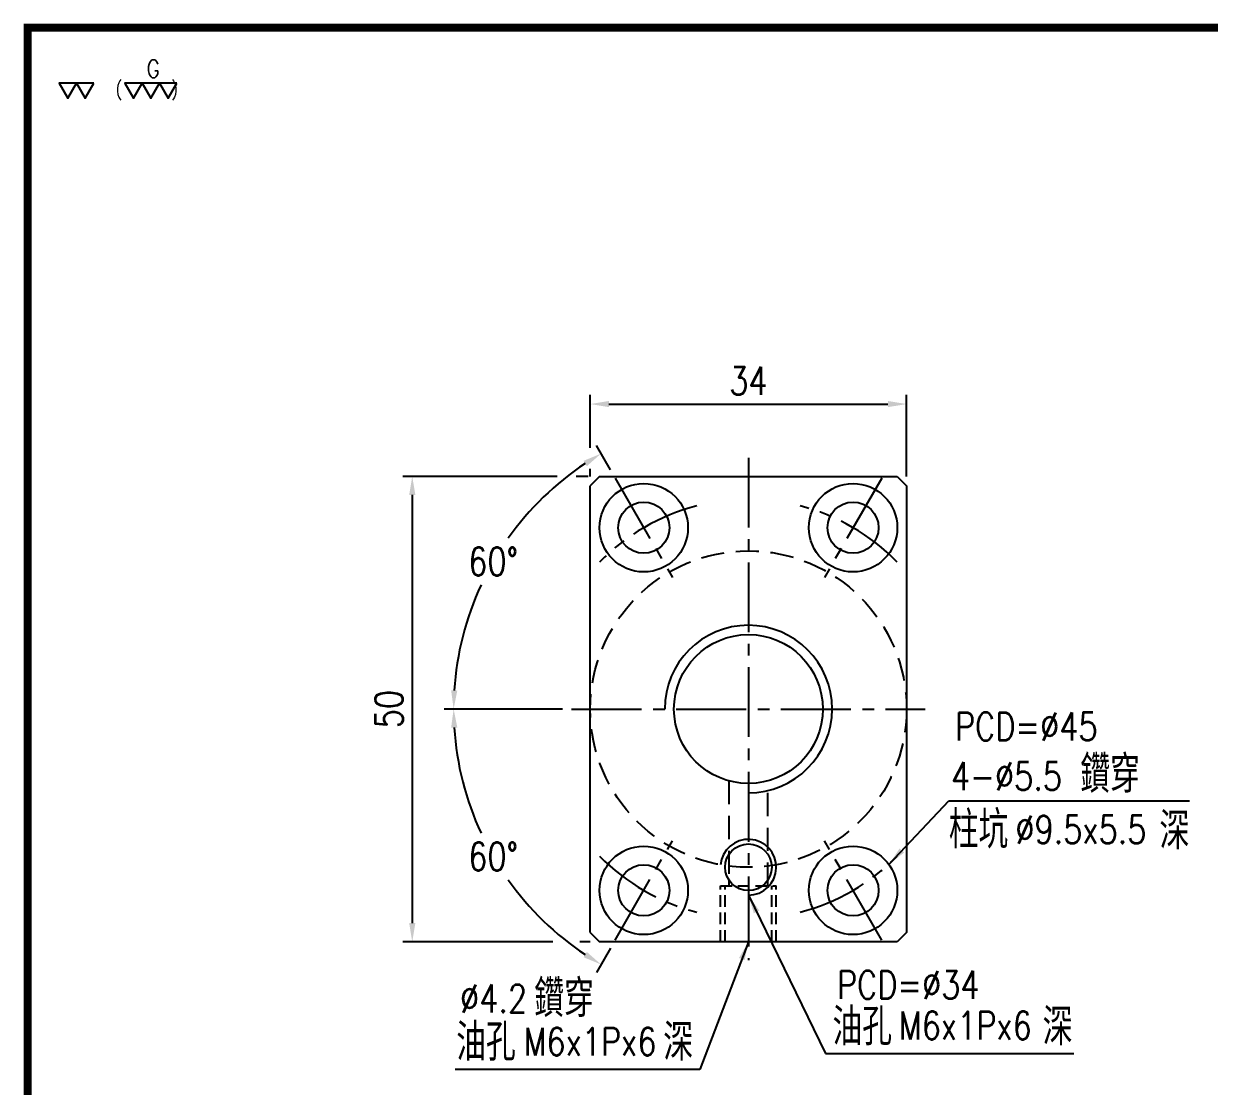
# Model space of a CAD drawing. Header units: millimetres. Extents: x 1167 to 1422, y 250 to 431.
# Drawn here: x 1166.8 to 1294.2, y 316.5 to 430.7 of the extents above; entities that cross this region are included whole.
import ezdxf
from ezdxf.enums import TextEntityAlignment as Align

# ---------------------------------------------------------------- set-up
doc = ezdxf.new("R2010")
doc.units = ezdxf.units.MM
doc.header["$LTSCALE"] = 10
for name, pattern in [('CENTER2', [1.125, 0.75, -0.125, 0.125, -0.125]), ('HIDDEN', [0.375, 0.25, -0.125]), ('HIDDEN2', [0.1875, 0.125, -0.0625])]:
    doc.linetypes.add(name, pattern=pattern)
doc.layers.get('0').update_dxf_attribs({"linetype": 'CONTINUOUS'})
doc.layers.get('DEFPOINTS').update_dxf_attribs({"linetype": 'CONTINUOUS'})
doc.layers.add('03', color=3, linetype='CONTINUOUS')
doc.styles.add('SIMPLEX', font='SIMPLEX.shx', dxfattribs={"width": 0.8, "height": 3, "bigfont": 'chineset.shx'})
doc.styles.get("Standard").update_dxf_attribs({"font": 'TXT', "width": 0.8, "bigfont": 'CHINESET'})
doc.dimstyles.new('STANDARD$0', dxfattribs={"dimscale": 0, "dimtxt": 3.5, "dimasz": 2, "dimexe": 1, "dimexo": 1, "dimgap": 1, "dimtad": 1, "dimdec": 3, "dimdsep": 46, "dimtxsty": 'SIMPLEX', "dimcen": 0.09, "dimclrd": 6, "dimclre": 6, "dimclrt": 3, "dimadec": 1, "dimazin": 2, "dimtp": -0.1, "dimtm": 0.2, "dimtfac": 1, "dimtdec": 3, "dimtmove": 0, "dimatfit": 3, "dimfxl": 0, "dimtvp": 0.790698, "dimarcsym": 0})
doc.dimstyles.new('STANDARD$2', dxfattribs={"dimscale": 0, "dimtxt": 3.5, "dimasz": 2, "dimexe": 1, "dimexo": 1, "dimgap": 1, "dimtad": 0, "dimtih": 1, "dimtoh": 1, "dimdec": 3, "dimrnd": 0.0005, "dimdsep": 46, "dimtxsty": 'SIMPLEX', "dimcen": 0.09, "dimclrd": 6, "dimclre": 6, "dimclrt": 3, "dimadec": 1, "dimazin": 2, "dimtp": -0.1, "dimtm": 0.2, "dimtfac": 1, "dimtdec": 3, "dimtmove": 2, "dimatfit": 3, "dimfxl": 0, "dimtvp": 0.790698, "dimarcsym": 0})
doc.dimstyles.new('STANDARD$7', dxfattribs={"dimscale": 0, "dimtxt": 3.5, "dimasz": 2, "dimexe": 1, "dimexo": 1, "dimgap": 1, "dimtad": 1, "dimdec": 3, "dimrnd": 0.0005, "dimdsep": 46, "dimtxsty": 'SIMPLEX', "dimcen": 0.09, "dimclrd": 6, "dimclre": 6, "dimclrt": 3, "dimadec": 1, "dimazin": 2, "dimtp": -0.1, "dimtm": 0.2, "dimtfac": 1, "dimtdec": 3, "dimtmove": 2, "dimatfit": 3, "dimfxl": 0, "dimtvp": 0.790698, "dimarcsym": 0})

# ---------------------------------------------------------------- blocks, each defined once
blk = doc.blocks.new('*D65')
at = {"color": 6, "lineweight": -2}
for p, q in [((1227.66, 385.15), (1227.66, 390.84)), ((1261.66, 382.07), (1261.66, 390.84)), ((1229.66, 389.84), (1259.66, 389.84)), ((1227.66, 382.07), (1227.66, 382.87))]:
    blk.add_line(p, q, dxfattribs=at)
at = {"color": 6}
for points in [[(1229.66, 390.17), (1229.66, 389.51), (1227.66, 389.84)], [(1259.66, 390.17), (1259.66, 389.51), (1261.66, 389.84)]]:
    blk.add_solid(points, dxfattribs=at)
at = {"layer": 'DEFPOINTS', "color": 0}
for p in [(1261.66, 389.84), (1227.66, 381.07), (1261.66, 381.07)]:
    blk.add_point(p, dxfattribs=at)
at = {"color": 3, "insert": (1244.66, 392.34), "char_height": 3, "attachment_point": 5, "style": 'SIMPLEX'}
blk.add_mtext('34', dxfattribs=at)
blk = doc.blocks.new('*D69')
at = {"color": 6, "lineweight": -2}
for p, q in [((1229.83, 382.76), (1228.31, 385.38)), ((1224.66, 357.07), (1211.97, 357.07))]:
    blk.add_line(p, q, dxfattribs=at)
for start, end in [(123.6172, 144.6267), (155.096, 176.3828)]:
    blk.add_arc((1244.66, 357.07), 31.69, start, end, dxfattribs=at)
at = {"color": 6}
for points in [[(1226.94, 383.74), (1227.29, 383.17), (1228.81, 384.51)], [(1213.37, 359.06), (1212.7, 359.08), (1212.97, 357.07)]]:
    blk.add_solid(points, dxfattribs=at)
at = {"layer": 'DEFPOINTS', "color": 0}
for p in [(1230.33, 381.89), (1220.39, 377.44), (1236.49, 371.22), (1225.66, 357.07), (1263.66, 357.07)]:
    blk.add_point(p, dxfattribs=at)
at = {"color": 3, "insert": (1217.22, 372.91), "char_height": 3, "attachment_point": 5, "style": 'SIMPLEX'}
blk.add_mtext('60°', dxfattribs=at)
blk = doc.blocks.new('*D70')
at = {"color": 6, "lineweight": -2}
for p, q in [((1224.66, 357.07), (1211.97, 357.07)), ((1229.83, 331.38), (1228.31, 328.76))]:
    blk.add_line(p, q, dxfattribs=at)
for start, end in [(183.6172, 204.904), (215.3733, 236.3828)]:
    blk.add_arc((1244.66, 357.07), 31.69, start, end, dxfattribs=at)
at = {"color": 6}
for points in [[(1212.7, 355.06), (1213.37, 355.08), (1212.97, 357.07)], [(1227.29, 330.97), (1226.94, 330.4), (1228.81, 329.63)]]:
    blk.add_solid(points, dxfattribs=at)
at = {"layer": 'DEFPOINTS', "color": 0}
for p in [(1225.66, 357.07), (1263.66, 357.07), (1214.88, 346.23), (1236.49, 342.92), (1230.33, 332.25)]:
    blk.add_point(p, dxfattribs=at)
at = {"color": 3, "insert": (1217.22, 341.23), "char_height": 3, "attachment_point": 5, "style": 'SIMPLEX'}
blk.add_mtext('60°', dxfattribs=at)
blk = doc.blocks.new('*D71')
at = {"color": 6, "lineweight": -2}
for p, q in [((1224.09, 382.07), (1207.52, 382.07)), ((1227.42, 382.07), (1226.15, 382.07)), ((1208.52, 380.07), (1208.52, 334.07)), ((1223.62, 332.07), (1207.52, 332.07)), ((1227.66, 332.07), (1226.52, 332.07))]:
    blk.add_line(p, q, dxfattribs=at)
at = {"color": 6}
for points in [[(1208.19, 380.07), (1208.86, 380.07), (1208.52, 382.07)], [(1208.19, 334.07), (1208.86, 334.07), (1208.52, 332.07)]]:
    blk.add_solid(points, dxfattribs=at)
at = {"layer": 'DEFPOINTS', "color": 0}
for p in [(1228.66, 382.07), (1208.52, 332.07), (1228.66, 332.07)]:
    blk.add_point(p, dxfattribs=at)
at = {"color": 3, "insert": (1206.02, 357.07), "char_height": 3, "attachment_point": 5, "rotation": 90, "style": 'SIMPLEX'}
blk.add_mtext('50', dxfattribs=at)

msp = doc.modelspace()

# ---------------------------------------------------------------- linework, layer by layer
at = {"color": 1, "linetype": 'CENTER2'}
for p, q in [((1244.6576, 384.0702), (1244.6576, 330.0702)), ((1230.3253, 381.8944), (1236.4899, 371.2171)), ((1258.9898, 381.8944), (1252.8253, 371.2171)), ((1225.6576, 357.0702), (1263.6576, 357.0702)), ((1230.3253, 332.246), (1236.4899, 342.9233)), ((1258.9898, 332.246), (1252.8253, 342.9233))]:
    msp.add_line(p, q, dxfattribs=at)
for p, q in [((1228.6576, 382.0702), (1227.6576, 381.0702)), ((1227.6576, 333.0702), (1227.6576, 381.0702)), ((1228.6576, 382.0702), (1260.6576, 382.0702)), ((1260.6576, 382.0702), (1261.6576, 381.0702)), ((1261.6576, 381.0702), (1261.6576, 333.0702)), ((1227.6576, 333.0702), (1228.6576, 332.0702)), ((1261.6576, 333.0702), (1260.6576, 332.0702)), ((1260.6576, 332.0702), (1228.6576, 332.0702))]:
    msp.add_line(p, q)
at = {"color": 5, "linetype": 'HIDDEN'}
for p, q in [((1242.5576, 349.3507), (1242.5576, 338.7137)), ((1246.7576, 338.0702), (1246.7576, 349.3507))]:
    msp.add_line(p, q, dxfattribs=at)
at = {"color": 5, "linetype": 'HIDDEN2'}
for p, q in [((1241.6576, 332.0702), (1241.6576, 338.0702)), ((1241.6576, 338.0702), (1247.6576, 338.0702)), ((1242.1576, 332.0702), (1242.1576, 338.0702)), ((1247.1576, 332.0702), (1247.1576, 338.0702)), ((1247.6576, 332.0702), (1247.6576, 338.0702))]:
    msp.add_line(p, q, dxfattribs=at)
at = {"color": 5}
msp.add_line((1242.5576, 338.7137), (1242.5576, 338.0702), dxfattribs=at)
msp.add_lwpolyline([(1167.1787, 249.9985, 0.8461, 0.8461, 0), (1421.6603, 249.9985, 0.8461, 0.8461, 0), (1421.6603, 430.2834, 0.8461, 0.8461, 0), (1167.1787, 430.2834, 0.8461, 0.8461, 0)], format="xyseb", close=True)
for points in [[(1172.4216, 424.3069), (1170.5613, 424.3069), (1171.4914, 422.6958)], [(1174.2819, 424.3069), (1172.4216, 424.3069), (1173.3518, 422.6958)], [(1179.4942, 424.3069), (1177.6339, 424.3069), (1178.564, 422.6958)], [(1181.3545, 424.3069), (1179.4942, 424.3069), (1180.4243, 422.6958)], [(1183.2148, 424.3069), (1181.3545, 424.3069), (1182.2846, 422.6958)]]:
    msp.add_lwpolyline(points, close=True)
for centre, radius in [((1233.4076, 376.5557), 4.75), ((1255.9076, 376.5557), 4.75), ((1233.4076, 376.5557), 2.75), ((1255.9076, 376.5557), 2.75), ((1244.6576, 357.0702), 8), ((1233.4076, 337.5846), 4.75), ((1244.6576, 340.0702), 2.5), ((1255.9076, 337.5846), 4.75), ((1233.4076, 337.5846), 2.75), ((1255.9076, 337.5846), 2.75)]:
    msp.add_circle(centre, radius)
at = {"color": 5, "linetype": 'HIDDEN'}
msp.add_circle((1244.6576, 357.0702), 17, dxfattribs=at)
at = {"color": 1, "linetype": 'CENTER2'}
for centre, start, end in [((1244.7163, 357.1042), 104.425472, 135.541778), ((1244.5989, 357.1042), 44.458222, 75.574528), ((1244.7163, 357.0362), 224.458222, 255.574528), ((1244.5989, 357.0362), 284.425472, 315.541778)]:
    msp.add_arc(centre, 22.5, start, end, dxfattribs=at)
at = {"color": 4}
for centre, radius, end in [((1244.6576, 357.0702), 9, 180), ((1244.6576, 340.0702), 3, 174.937907)]:
    msp.add_arc(centre, radius, 270, end, dxfattribs=at)

# ---------------------------------------------------------------- texts
at = {"style": 'SIMPLEX', "width": 0.8}
for s, height, p in [('G', 1.9402, (1179.9753, 425.8632)), ('(      )', 1.45759, (1176.638, 423.6984))]:
    msp.add_text(s, height=height, dxfattribs=at).set_placement(p, align=Align.MIDDLE_LEFT)
at = {"char_height": 3, "attachment_point": 1, "style": 'SIMPLEX'}
for s, insert, width in [('{\\Fromans,chineset|c136;\\C3;PCD=\\Fromans,chineset|c0;%%C4\\Fromans,chineset|c136;5}', (1266.8624, 356.6978), 29.283161), ('{\\C3;4-%%C5.5}', (1266.4285, 351.3467), 29.283161), ('{\\Fromans,chineset|c0;\\C3;%%C9.5x5.5}', (1273.3533, 345.6369), 29.283161), ('{\\C3;%%C4.2}', (1213.6606, 327.4751), 25.381503)]:
    msp.add_mtext(s, dxfattribs=dict(at, insert=insert, width=width))
at = {"color": 3, "char_height": 4, "width": 15.434797, "attachment_point": 1}
for insert in [(1280.332, 352.0814), (1221.6356, 327.9786)]:
    msp.add_mtext('鑽穿', dxfattribs=dict(at, insert=insert))
at = {"color": 3, "attachment_point": 1, "style": 'SIMPLEX'}
for s, insert, char_height, width in [('柱坑', (1266.1958, 346.1132), 4, 13.924871), ('深', (1288.8447, 346.0013), 4, 16.441414), ('PCD=%%C34', (1254.1791, 328.9502), 3, 9.063101)]:
    msp.add_mtext(s, dxfattribs=dict(at, insert=insert, char_height=char_height, width=width))
at = {"layer": '03', "color": 3, "attachment_point": 1, "style": 'SIMPLEX'}
for s, insert, char_height, width in [('{\\C256;油孔}', (1253.6914, 324.94), 4, 21.250807), ('{\\C256;深}', (1276.2844, 324.94), 4, 16.441414), ('{\\C256;M6x1Px6}', (1260.8244, 324.5584), 3, 29.214037), ('{\\C256;油孔}', (1213.2471, 323.2749), 4, 21.250807), ('{\\C256;深}', (1235.5045, 323.2749), 4, 16.441414)]:
    msp.add_mtext(s, dxfattribs=dict(at, insert=insert, char_height=char_height, width=width))
at = {"layer": '03', "insert": (1220.4832, 322.8336), "char_height": 3, "width": 29.283161, "attachment_point": 1, "style": 'SIMPLEX'}
msp.add_mtext('M6x1Px6', dxfattribs=at)

# ---------------------------------------------------------------- dimensions: what is measured, and where the dimension line sits
at = {"color": 3}
dim = msp.add_linear_dim(base=(1261.6576, 389.8414), p1=(1227.6576, 381.0702), p2=(1261.6576, 381.0702), dimstyle='STANDARD$0', override={"dimscale": 1}, dxfattribs=at)
dim.commit()
dim.dimension.update_dxf_attribs({"geometry": '*D65', "text_midpoint": (1244.6576, 392.3414)})
for base, line1, line2, picture, middle in [((1220.3853, 377.4371), ((1225.6576, 357.0702), (1263.6576, 357.0702)), ((1230.3253, 381.8944), (1236.4899, 371.2171)), '*D69', (1217.2173, 372.9128)), ((1214.8832, 346.2332), ((1230.3253, 332.246), (1236.4899, 342.9233)), ((1225.6576, 357.0702), (1263.6576, 357.0702)), '*D70', (1217.2173, 341.2275))]:
    dim = msp.add_angular_dim_2l(base=base, line1=line1, line2=line2, dimstyle='STANDARD$2', override={"dimscale": 1, "dimarcsym": 1}, dxfattribs=at)
    dim.commit()
    dim.dimension.update_dxf_attribs({"geometry": picture, "text_midpoint": middle})
dim = msp.add_linear_dim(base=(1208.5224, 332.0702), p1=(1228.6576, 382.0702), p2=(1228.6576, 332.0702), angle=90, dimstyle='STANDARD$0', override={"dimscale": 1, "dimarcsym": 1}, dxfattribs=at)
dim.commit()
dim.dimension.update_dxf_attribs({"geometry": '*D71', "text_midpoint": (1206.0224, 357.0702)})

# ---------------------------------------------------------------- leaders
for points in [[(1259.7774, 340.4076), (1266.1853, 347.2008), (1292.0754, 347.2008)], [(1244.6576, 337.0702), (1252.9316, 320.0516), (1279.6204, 320.0516)], [(1244.6576, 332.0702), (1239.44, 318.3488), (1213.1309, 318.3488)]]:
    msp.add_leader(points, dimstyle='STANDARD$7', override={"dimscale": 1, "dimgap": 1, "dimtad": 0, "dimarcsym": 1}, dxfattribs=at)

doc.saveas('drawing.dxf')
